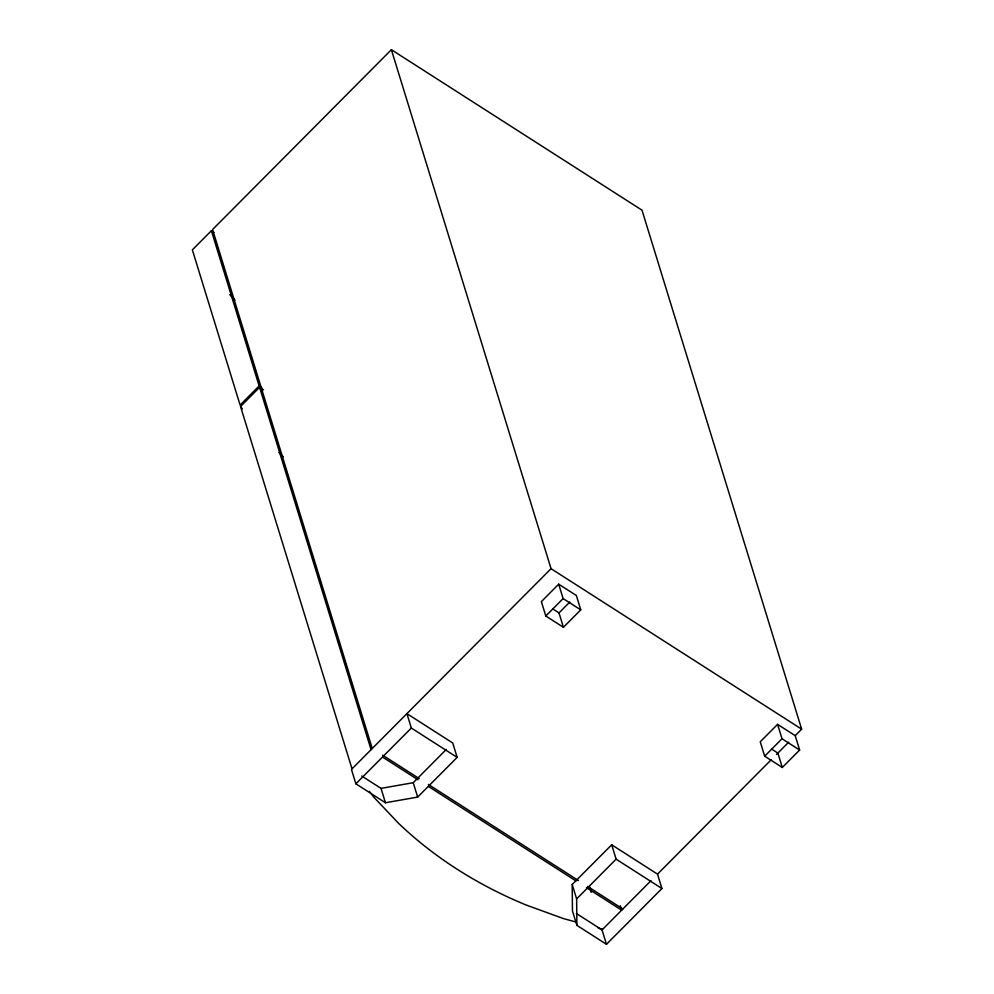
<?xml version="1.0" encoding="UTF-8"?>
<svg xmlns="http://www.w3.org/2000/svg" width="994" height="994" viewBox="0 0 994 994"><rect width="100%" height="100%" fill="white"/><g stroke="black" fill="none" stroke-linecap="round" stroke-linejoin="round"><path stroke-width="1.49" d="M211.387 230.732L192.351 249.879L240.101 405.092L259.136 385.945L211.387 230.732L213.996 232.397M795.113 735.746L801.649 729.161L642 210.181L391.387 49.7L212.579 229.527L372.241 748.507M352.013 768.847L240.536 406.496L259.583 387.337L263.497 389.847M391.387 49.7L551.049 568.68L351.441 769.418L355.864 783.819L385.448 802.754L417.666 797.089L457.153 757.378L452.73 742.99L406.906 713.642L411.33 728.03L457.153 757.378M355.864 783.819L411.33 728.03M558.703 584.186L541.37 601.618L545.805 616.007L563.424 627.301L580.757 609.869L576.334 595.468L558.703 584.186L563.126 598.574L580.757 609.869M545.805 616.007L563.126 598.574M563.424 627.301L559.001 612.9L569.823 602.016M361.729 776.016L381.025 788.366L413.231 782.7L446.318 749.426M572.196 884.498L611.695 844.788L657.506 874.124L661.942 888.524L606.477 944.3L576.893 925.352L572.469 910.964L572.196 884.498L576.632 898.899L576.893 925.352M576.632 898.899L616.118 859.176L611.695 844.788M777.581 724.365L760.248 741.785L764.684 756.185L782.303 767.467L799.636 750.035L795.212 735.647L777.581 724.365L782.017 738.753L799.636 750.035M764.684 756.185L782.017 738.753M606.477 944.3L602.053 929.912L650.983 880.696M657.73 873.9L771.12 759.863M776.575 754.384L788.714 742.183M576.383 922.134L563.275 918.531L525.764 904.863A504.641 400.358 -17.1 0 1 398.805 823.554L373.868 797.238L369.321 791.323M598.251 928.135L602.612 929.328M551.049 568.68L801.649 729.161M259.136 385.945L261.745 387.623M552.701 608.875L559.001 612.9M771.58 749.041L777.88 753.079L782.303 767.467M616.118 859.176L661.942 888.524M382.678 755.191L419.232 778.6M428.364 784.44L578.471 880.572M587.603 886.424L622.84 908.988M382.802 757.217L418.039 779.793M428.489 786.478L575.973 880.933M586.423 887.617L621.66 910.181L620.293 905.745M576.321 913.436L602.053 929.912M229.8 294.709L234.994 300.188M279.016 452.432L283.178 456.818M240.536 406.496L242.362 408.857M589.417 886.449L591.244 892.364M413.231 782.7L417.666 797.089M259.583 387.337L371.06 749.7M381.025 788.366L385.448 802.754"/></g></svg>
